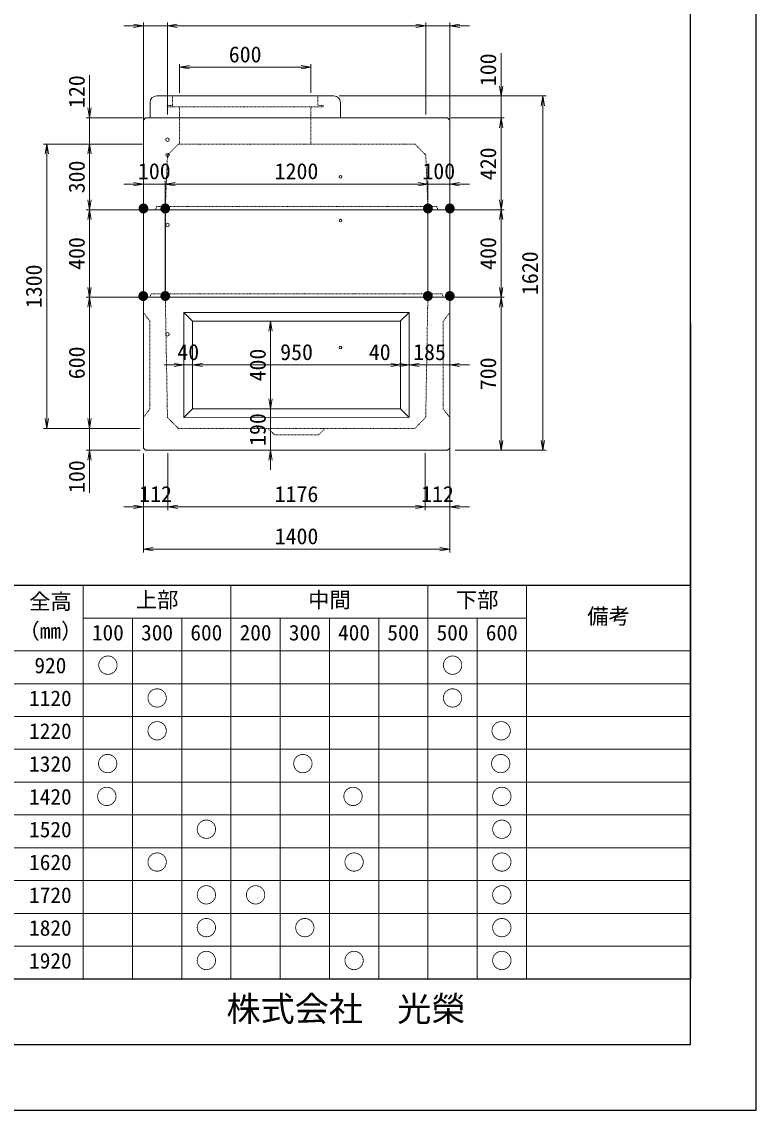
# Model space of a CAD drawing. Units: millimetres, scale not verified. Extents: x -210 to 210, y -148 to 148.
# Drawn here: x 98.1 to 210, y -148.5 to 17.4 of the extents above; entities that cross this region are included whole.
import ezdxf
from ezdxf.enums import TextEntityAlignment as Align

# ---------------------------------------------------------------- set-up
doc = ezdxf.new("R2010")
doc.units = ezdxf.units.MM
doc.header["$PDMODE"] = 32
doc.header["$PDSIZE"] = 0.5
doc.linetypes.add('USER2', pattern=[4.7625, 3.175, -1.5875])
doc.layers.add('0-0', color=7, linetype='Continuous')
for name, color, linetype, lineweight in [('0-1_0', 5, 'Continuous', 25), ('0-2_dims', 2, 'Continuous', 13), ('0-3_pen1実線', 4, 'Continuous', 13), ('0-4_pen2実線', 3, 'Continuous', 13), ('0-5_pen3実線', 7, 'Continuous', 18), ('0-6_pen4実線', 6, 'Continuous', 25), ('0-8_pen2破線', 3, 'USER2', 13), ('0-9_鉄筋１', 7, 'Continuous', 50), ('0-B_draw', 7, 'Continuous', 13)]:
    doc.layers.add(name, color=color, linetype=linetype, lineweight=lineweight)
doc.styles.add('ＭＳ ゴシック', font='')
doc.styles.get('ＭＳ ゴシック').set_extended_font_data('MS Gothic')

# ---------------------------------------------------------------- blocks, each defined once
blk = doc.blocks.new('部分図 1')
at = {"layer": '0-1_0'}
blk.add_lwpolyline([(0, 0), (12600, 0), (12600, 8910), (0, 8910)], close=True, dxfattribs=at)
at = {"layer": '0-2_dims', "lineweight": 18}
for p, q in [((11434, 4637), (11434, 4832)), ((9965, 4652), (9965, 4783)), ((10565, 4652), (10565, 4783)), ((9554, 4537), (9554, 4732)), ((9965, 4768), (10565, 4768)), ((10695, 4637), (11449, 4637)), ((10710, 4637), (11640, 4637)), ((11434, 4637), (11434, 4537)), ((11625, 4637), (11625, 3017)), ((9795, 4537), (9539, 4537)), ((9554, 4537), (9554, 4417)), ((11205, 4537), (11449, 4537)), ((11205, 4537), (11449, 4537)), ((11434, 4537), (11434, 4447)), ((11434, 4537), (11434, 4117)), ((9780, 4417), (9343, 4417)), ((9358, 4417), (9358, 3117)), ((9795, 4417), (9539, 4417)), ((9795, 4417), (9539, 4417)), ((9554, 4417), (9554, 4327)), ((9554, 4417), (9554, 4117)), ((9799.8, 4234), (9709.8, 4234)), ((9799.8, 3732), (9799.8, 4249)), ((9799.8, 4234), (9899.77, 4234)), ((9899.77, 3733.82), (9899.77, 4249)), ((9899.77, 3733.82), (9899.77, 4249)), ((9899.77, 4234), (9989.77, 4234)), ((9899.77, 4234), (11099.57, 4234)), ((11099.57, 4234), (11009.57, 4234)), ((11099.57, 3733.82), (11099.57, 4249)), ((11099.57, 3733.82), (11099.57, 4249)), ((11099.57, 4234), (11199.8, 4234)), ((11199.8, 3730.23), (11199.8, 4249)), ((11199.8, 4234), (11289.8, 4234)), ((9785, 4117), (9539, 4117)), ((9785, 4117), (9539, 4117)), ((9554, 4117), (9554, 3717)), ((11215, 4117), (11449, 4117)), ((11215, 4117), (11449, 4117)), ((11434, 4117), (11434, 3717)), ((9785, 3717), (9539, 3717)), ((9785, 3717), (9539, 3717)), ((9554, 3717), (9554, 3117)), ((11215, 3717), (11449, 3717)), ((11215, 3717), (11449, 3717)), ((11434, 3717), (11434, 3017)), ((10378.8, 3607), (10396.05, 3607)), ((10381.05, 3607), (10381.05, 3207)), ((9984.8, 3407), (9894.8, 3407)), ((9984.8, 3407), (9984.8, 3422)), ((9984.8, 3407), (10024.8, 3407)), ((10024.8, 3407), (10024.8, 3422)), ((10024.8, 3407), (10024.8, 3422)), ((10024.8, 3407), (10114.8, 3407)), ((10024.8, 3407), (10974.8, 3407)), ((10974.8, 3407), (10829.8, 3407)), ((11014.8, 3407), (10924.8, 3407)), ((10974.8, 3407), (10974.8, 3422)), ((10974.8, 3407), (10974.8, 3422)), ((10974.8, 3407), (11014.8, 3407)), ((11014.8, 3407), (11014.8, 3422)), ((11014.8, 3407), (11014.8, 3422)), ((11014.8, 3407), (11104.8, 3407)), ((11014.8, 3407), (11199.8, 3407)), ((11199.8, 3407), (11199.8, 3422)), ((11199.8, 3407), (11289.8, 3407)), ((10381.05, 3207), (10381.05, 3297)), ((9554, 3117), (9554, 3207)), ((10381.05, 3207), (10396.05, 3207)), ((10381.05, 3207), (10396.05, 3207)), ((10381.05, 3207), (10381.05, 3017)), ((9770, 3117), (9343, 3117)), ((9785, 3117), (9539, 3117)), ((9785, 3117), (9539, 3117)), ((9554, 3117), (9554, 3017)), ((11199.8, 3039), (11199.8, 2743)), ((9785, 3017), (9539, 3017)), ((9554, 3017), (9554, 2822)), ((9799.8, 3002), (9799.8, 2743)), ((9911.4, 3004.5), (9911.4, 2743)), ((9911.4, 3004.5), (9911.4, 2743)), ((10381.05, 3017), (10396.05, 3017)), ((10381.05, 3017), (10381.05, 2927)), ((11087.8, 3004.5), (11087.8, 2743)), ((11087.8, 3004.5), (11087.8, 2743)), ((11225, 3017), (11449, 3017)), ((11296, 3017), (11640, 3017)), ((9799.8, 2930.8), (9799.8, 2550)), ((11199.8, 2895), (11199.8, 2550)), ((9799.8, 2758), (9709.8, 2758)), ((9799.8, 2758), (9911.4, 2758)), ((9911.4, 2758), (10001.4, 2758)), ((9911.4, 2758), (11087.8, 2758)), ((11087.8, 2758), (10997.8, 2758)), ((11087.8, 2758), (11199.8, 2758)), ((11199.8, 2758), (11289.8, 2758)), ((9799.8, 2565), (11199.8, 2565))]:
    blk.add_line(p, q, dxfattribs=at)
for points in [[(10010, 4775.5), (9965, 4768), (10010, 4760.5)], [(10520, 4760.5), (10565, 4768), (10520, 4775.5)], [(11426.5, 4682), (11434, 4637), (11441.5, 4682)], [(11632.5, 4592), (11625, 4637), (11617.5, 4592)], [(9546.5, 4582), (9554, 4537), (9561.5, 4582)], [(11441.5, 4492), (11434, 4537), (11426.5, 4492)], [(11441.5, 4492), (11434, 4537), (11426.5, 4492)], [(9365.5, 4372), (9358, 4417), (9350.5, 4372)], [(9561.5, 4372), (9554, 4417), (9546.5, 4372)], [(9561.5, 4372), (9554, 4417), (9546.5, 4372)], [(9754.8, 4226.5), (9799.8, 4234), (9754.8, 4241.5)], [(9944.77, 4241.5), (9899.77, 4234), (9944.77, 4226.5)], [(9944.77, 4241.5), (9899.77, 4234), (9944.77, 4226.5)], [(11054.57, 4226.5), (11099.57, 4234), (11054.57, 4241.5)], [(11054.57, 4226.5), (11099.57, 4234), (11054.57, 4241.5)], [(11244.8, 4241.5), (11199.8, 4234), (11244.8, 4226.5)], [(9546.5, 4162), (9554, 4117), (9561.5, 4162)], [(11426.5, 4162), (11434, 4117), (11441.5, 4162)], [(9561.5, 4072), (9554, 4117), (9546.5, 4072)], [(11441.5, 4072), (11434, 4117), (11426.5, 4072)], [(9546.5, 3762), (9554, 3717), (9561.5, 3762)], [(11426.5, 3762), (11434, 3717), (11441.5, 3762)], [(9561.5, 3672), (9554, 3717), (9546.5, 3672)], [(11441.5, 3672), (11434, 3717), (11426.5, 3672)], [(10388.55, 3562), (10381.05, 3607), (10373.55, 3562)], [(9939.8, 3399.5), (9984.8, 3407), (9939.8, 3414.5)], [(10069.8, 3414.5), (10024.8, 3407), (10069.8, 3399.5)], [(10069.8, 3414.5), (10024.8, 3407), (10069.8, 3399.5)], [(10929.8, 3399.5), (10974.8, 3407), (10929.8, 3414.5)], [(10929.8, 3399.5), (10974.8, 3407), (10929.8, 3414.5)], [(10969.8, 3399.5), (11014.8, 3407), (10969.8, 3414.5)], [(11059.8, 3414.5), (11014.8, 3407), (11059.8, 3399.5)], [(11244.8, 3414.5), (11199.8, 3407), (11244.8, 3399.5)], [(10373.55, 3252), (10381.05, 3207), (10388.55, 3252)], [(10373.55, 3252), (10381.05, 3207), (10388.55, 3252)], [(9350.5, 3162), (9358, 3117), (9365.5, 3162)], [(9546.5, 3162), (9554, 3117), (9561.5, 3162)], [(9546.5, 3162), (9554, 3117), (9561.5, 3162)], [(11426.5, 3062), (11434, 3017), (11441.5, 3062)], [(11617.5, 3062), (11625, 3017), (11632.5, 3062)], [(9561.5, 2972), (9554, 3017), (9546.5, 2972)], [(10388.55, 2972), (10381.05, 3017), (10373.55, 2972)], [(9754.8, 2750.5), (9799.8, 2758), (9754.8, 2765.5)], [(9956.4, 2765.5), (9911.4, 2758), (9956.4, 2750.5)], [(9956.4, 2765.5), (9911.4, 2758), (9956.4, 2750.5)], [(11042.8, 2750.5), (11087.8, 2758), (11042.8, 2765.5)], [(11042.8, 2750.5), (11087.8, 2758), (11042.8, 2765.5)], [(11244.8, 2765.5), (11199.8, 2758), (11244.8, 2750.5)], [(9844.8, 2572.5), (9799.8, 2565), (9844.8, 2557.5)], [(11154.8, 2557.5), (11199.8, 2565), (11154.8, 2572.5)]]:
    blk.add_lwpolyline(points, dxfattribs=at)
at = {"layer": '0-3_pen1実線'}
blk.add_line((10565, 4584.02), (10567.98, 4587), dxfattribs=at)
at = {"layer": '0-4_pen2実線'}
for centre, radius in [((9910, 4437), 8), ((10700, 4267), 6), ((9910, 4047), 8), ((10700, 4067), 6), ((9909.8, 3547), 8), ((10699.8, 3487), 6)]:
    blk.add_circle(centre, radius, dxfattribs=at)
at = {"layer": '0-5_pen3実線'}
for p, q in [((9860, 4637), (10670, 4637)), ((9830, 4607), (9830, 4537)), ((10700, 4607), (10700, 4537)), ((9800, 4527), (9810, 4537)), ((9810, 4537), (11190, 4537)), ((11200, 4527), (11190, 4537)), ((9800, 4527), (9800, 4117)), ((11200, 4527), (11200, 4117)), ((11200, 4117), (9800, 4117)), ((11200, 4117), (11200, 3717)), ((11199.8, 3027), (11199.8, 3717)), ((11013.8, 3647), (10973.8, 3607)), ((10499.8, 3207), (10974.8, 3207)), ((10974.8, 3207), (11014.8, 3167)), ((9984.8, 3167), (11013.45, 3168.35)), ((9809.8, 3017), (11189.8, 3017)), ((11199.8, 3027), (11189.8, 3017)), ((9525, 2400), (9525, 600)), ((10200, 2400), (10200, 600)), ((11100, 2400), (11100, 600)), ((11550, 2400), (11550, 600)), ((9525, 2250), (11550, 2250)), ((9750, 2250), (9750, 600)), ((9975, 2250), (9975, 600)), ((10425, 2250), (10425, 600)), ((10650, 2250), (10650, 600)), ((10875, 2250), (10875, 600)), ((11325, 2250), (11325, 600)), ((7850, 2100), (12300, 2100)), ((7850, 1950), (12300, 1950)), ((7850, 1800), (12300, 1800)), ((7850, 1650), (12300, 1650)), ((7850, 1500), (12300, 1500)), ((7850, 1350), (12300, 1350)), ((7850, 1200), (12300, 1200)), ((7850, 1050), (12300, 1050)), ((7850, 900), (12300, 900)), ((7850, 750), (12300, 750))]:
    blk.add_line(p, q, dxfattribs=at)
for points in [[(9800, 4117), (9800, 3717), (11200, 3717)], [(9799.8, 3717), (9799.8, 3027), (9809.8, 3017)], [(10499.8, 3647), (11014.8, 3647), (11014.8, 3167)], [(10499.8, 3607), (10974.8, 3607), (10974.8, 3207)]]:
    blk.add_lwpolyline(points, dxfattribs=at)
for centre, start, end in [((9860, 4607), 90, 180), ((10670, 4607), 0, 90)]:
    blk.add_arc(centre, 30, start, end, dxfattribs=at)
at = {"layer": '0-6_pen4実線'}
for p, q in [((12300, 3600), (12300, 2100)), ((7850, 2400), (12300, 2400)), ((12300, 2100), (12300, 600)), ((300, 600), (12300, 600))]:
    blk.add_line(p, q, dxfattribs=at)
blk.add_lwpolyline([(300, 300), (12300, 300), (12300, 8610), (300, 8610)], close=True, dxfattribs=at)
at = {"layer": '0-8_pen2破線'}
for p, q in [((9933, 4637), (9933, 4587)), ((10597, 4637), (10597, 4593)), ((9909, 4593), (9909, 4587)), ((9909, 4593), (9933, 4593)), ((9909, 4587), (10565, 4587)), ((9965, 4587), (9965, 4537)), ((10621, 4587), (10565, 4587)), ((10565, 4587), (10565, 4537)), ((10621, 4593), (10597, 4593)), ((10621, 4593), (10621, 4587)), ((9965, 4537), (9965, 4417)), ((10565, 4537), (10565, 4417)), ((9910, 4367), (9960, 4417)), ((10500, 4417), (9960, 4417)), ((11040, 4417), (10500, 4417)), ((9900, 4132), (9910, 4367)), ((9900, 4117), (9900, 3732)), ((11100, 4117), (11100, 3732)), ((9830, 3717), (9835, 3732)), ((10500, 3732), (9835, 3732)), ((9909.8, 3167), (9899.8, 3717)), ((11165, 3732), (10500, 3732)), ((11170, 3717), (11165, 3732)), ((11199.8, 3647), (11169.8, 3607)), ((11169.8, 3607), (11169.8, 3207)), ((11169.8, 3207), (11199.8, 3167)), ((9959.8, 3117), (9909.8, 3167)), ((9959.8, 3117), (11039.8, 3117)), ((10399.8, 3087), (10369.8, 3117))]:
    blk.add_line(p, q, dxfattribs=at)
for points in [[(11100, 4132), (11090, 4367), (11040, 4417)], [(9860, 4132), (9855, 4117), (9860, 4132), (11140, 4132), (11145, 4117), (11140, 4132)], [(11099.53, 3717), (11089.8, 3167), (11039.8, 3117)], [(9799.8, 3647), (9829.8, 3607), (9829.8, 3207), (9799.8, 3167)], [(10399.8, 3087), (10599.8, 3087), (10629.8, 3117)]]:
    blk.add_lwpolyline(points, dxfattribs=at)
blk.add_point((9910, 4367), dxfattribs=at)
at = {"layer": '0-9_鉄筋１', "lineweight": 13}
for p, q in [((9800, 4958), (9710, 4958)), ((9800, 4529), (9800, 4973)), ((9800, 4958), (9909.8, 4958)), ((9909.8, 4552), (9909.8, 4973)), ((9909.8, 4567), (9909.8, 4973)), ((9909.8, 4958), (9999.8, 4958)), ((9909.8, 4958), (11090, 4958)), ((11090, 4958), (11000, 4958)), ((11090, 4552), (11090, 4973)), ((11090, 4552), (11090, 4973)), ((11090, 4958), (11200, 4958)), ((11200, 4522), (11200, 4973)), ((11200, 4958), (11290, 4958))]:
    blk.add_line(p, q, dxfattribs=at)
for points in [[(9755, 4950.5), (9800, 4958), (9755, 4965.5)], [(9954.8, 4965.5), (9909.8, 4958), (9954.8, 4950.5)], [(9954.8, 4965.5), (9909.8, 4958), (9954.8, 4950.5)], [(11045, 4950.5), (11090, 4958), (11045, 4965.5)], [(11045, 4950.5), (11090, 4958), (11045, 4965.5)], [(11245, 4965.5), (11200, 4958), (11245, 4950.5)]]:
    blk.add_lwpolyline(points, dxfattribs=at)
at = {"layer": '0-B_draw'}
for p, q in [((9984.8, 3647), (9984.8, 3167)), ((9984.8, 3647), (10024.8, 3607)), ((9984.8, 3647), (10499.8, 3647)), ((10024.8, 3607), (10024.8, 3207)), ((10024.8, 3607), (10499.8, 3607)), ((10024.8, 3207), (9984.8, 3167)), ((10024.8, 3207), (10499.8, 3207))]:
    blk.add_line(p, q, dxfattribs=at)
at = {"layer": '0-2_dims', "color": 7, "style": 'ＭＳ ゴシック'}
for s, p in [('600', (10190, 4768.5)), ('100', (9774.78, 4234.5)), ('1200', (10399.67, 4234.5)), ('100', (11074.68, 4234.5)), ('40', (9954.8, 3407.5)), ('950', (10424.8, 3407.5)), ('40', (10829.8, 3407.5)), ('185', (11032.3, 3407.5)), ('112', (9780.6, 2758.5)), ('1176', (10399.6, 2758.5)), ('112', (11068.8, 2758.5)), ('1400', (10399.8, 2565.5))]:
    blk.add_text(s, height=73.31, dxfattribs=at).set_placement(p, align=Align.BOTTOM_LEFT)
for s, p in [('100', (11433.5, 4682)), ('120', (9553.5, 4582)), ('420', (11433.5, 4252)), ('300', (9553.5, 4192)), ('400', (9553.5, 3842)), ('400', (11433.5, 3842)), ('1620', (11624.5, 3727)), ('1300', (9357.5, 3667)), ('600', (9553.5, 3342)), ('400', (10380.55, 3332)), ('700', (11433.5, 3292)), ('190', (10380.55, 3037)), ('100', (9553.5, 2822))]:
    blk.add_text(s, height=73.31, rotation=90, dxfattribs=at).set_placement(p, align=Align.BOTTOM_LEFT)
at = {"layer": '0-2_dims', "color": 1, "style": 'ＭＳ ゴシック'}
for p in [(9775.06, 4092.07), (9874.6, 4092.07), (11075, 4092.15), (11175, 4092), (9774.2, 3691.7), (9874.8, 3692), (11074.6, 3691.9), (11175, 3692)]:
    blk.add_text('●', height=36.66, dxfattribs=at).set_placement(p, align=Align.BOTTOM_LEFT)
at = {"layer": '0-5_pen3実線', "style": 'ＭＳ ゴシック'}
for s, height, p in [('全高', 71.47, (9277.52, 2268.76)), ('上部', 71.51, (9764.96, 2276.23)), ('中間', 71.46, (10552.52, 2276.26)), ('下部', 71.52, (11227.45, 2276.23)), ('備考', 71.45, (11827.54, 2201.27)), ('（mm）', 71.49, (9228.73, 2133.74)), ('100', 71.47, (9564.39, 2126.26)), ('300', 71.47, (9789.39, 2126.26)), ('600', 71.48, (10014.38, 2126.25)), ('200', 71.47, (10239.39, 2126.26)), ('300', 71.47, (10464.39, 2126.26)), ('400', 71.46, (10689.4, 2126.27)), ('500', 71.47, (10914.39, 2126.26)), ('500', 71.47, (11139.39, 2126.26)), ('600', 71.48, (11364.38, 2126.25)), ('920', 71.47, (9301.88, 1976.26)), ('○', 71.37, (9588.83, 1976.33)), ('○', 71.37, (11163.83, 1976.33)), ('1120', 71.47, (9277.51, 1826.26)), ('○', 71.37, (9813.83, 1826.33)), ('○', 71.37, (11163.83, 1826.33)), ('1220', 71.47, (9277.51, 1676.26)), ('○', 71.37, (9813.83, 1676.33)), ('○', 71.37, (11385.83, 1676.33)), ('1320', 71.47, (9277.51, 1526.26)), ('○', 71.37, (9587.83, 1526.33)), ('○', 71.37, (10479.83, 1526.33)), ('○', 71.37, (11383.83, 1526.33)), ('1420', 71.47, (9277.51, 1376.26)), ('○', 71.37, (9583.83, 1376.33)), ('○', 71.37, (10708.83, 1376.33)), ('○', 71.37, (11388.83, 1376.33)), ('1520', 71.47, (9277.51, 1226.26)), ('○', 71.37, (10038.83, 1226.33)), ('○', 71.37, (11388.83, 1226.33)), ('1620', 71.47, (9277.51, 1076.26)), ('○', 71.37, (9813.83, 1076.33)), ('○', 71.37, (10713.83, 1076.33)), ('○', 71.37, (11388.83, 1076.33)), ('1720', 71.47, (9277.51, 926.26)), ('○', 71.37, (10038.83, 926.33)), ('○', 71.37, (10263.83, 926.33)), ('○', 71.37, (11388.83, 926.33)), ('1820', 71.47, (9277.51, 776.26)), ('○', 71.37, (10038.83, 776.33)), ('○', 71.37, (10488.83, 776.33)), ('○', 71.37, (11388.83, 776.33)), ('1920', 71.47, (9277.51, 626.26)), ('○', 71.37, (10038.83, 626.33)), ('○', 71.37, (10713.83, 626.33)), ('○', 71.37, (11388.83, 626.33)), ('株式会社\u3000光榮', 114.4, (10179.07, 372.01))]:
    blk.add_text(s, height=height, dxfattribs=at).set_placement(p, align=Align.BOTTOM_LEFT)

msp = doc.modelspace()

# ---------------------------------------------------------------- block references
at = {"layer": '0-0', "xscale": 0.03333333, "yscale": 0.03333333}
msp.add_blockref('部分図 1', (-210, -148.5), dxfattribs=at)

doc.saveas('drawing.dxf')
